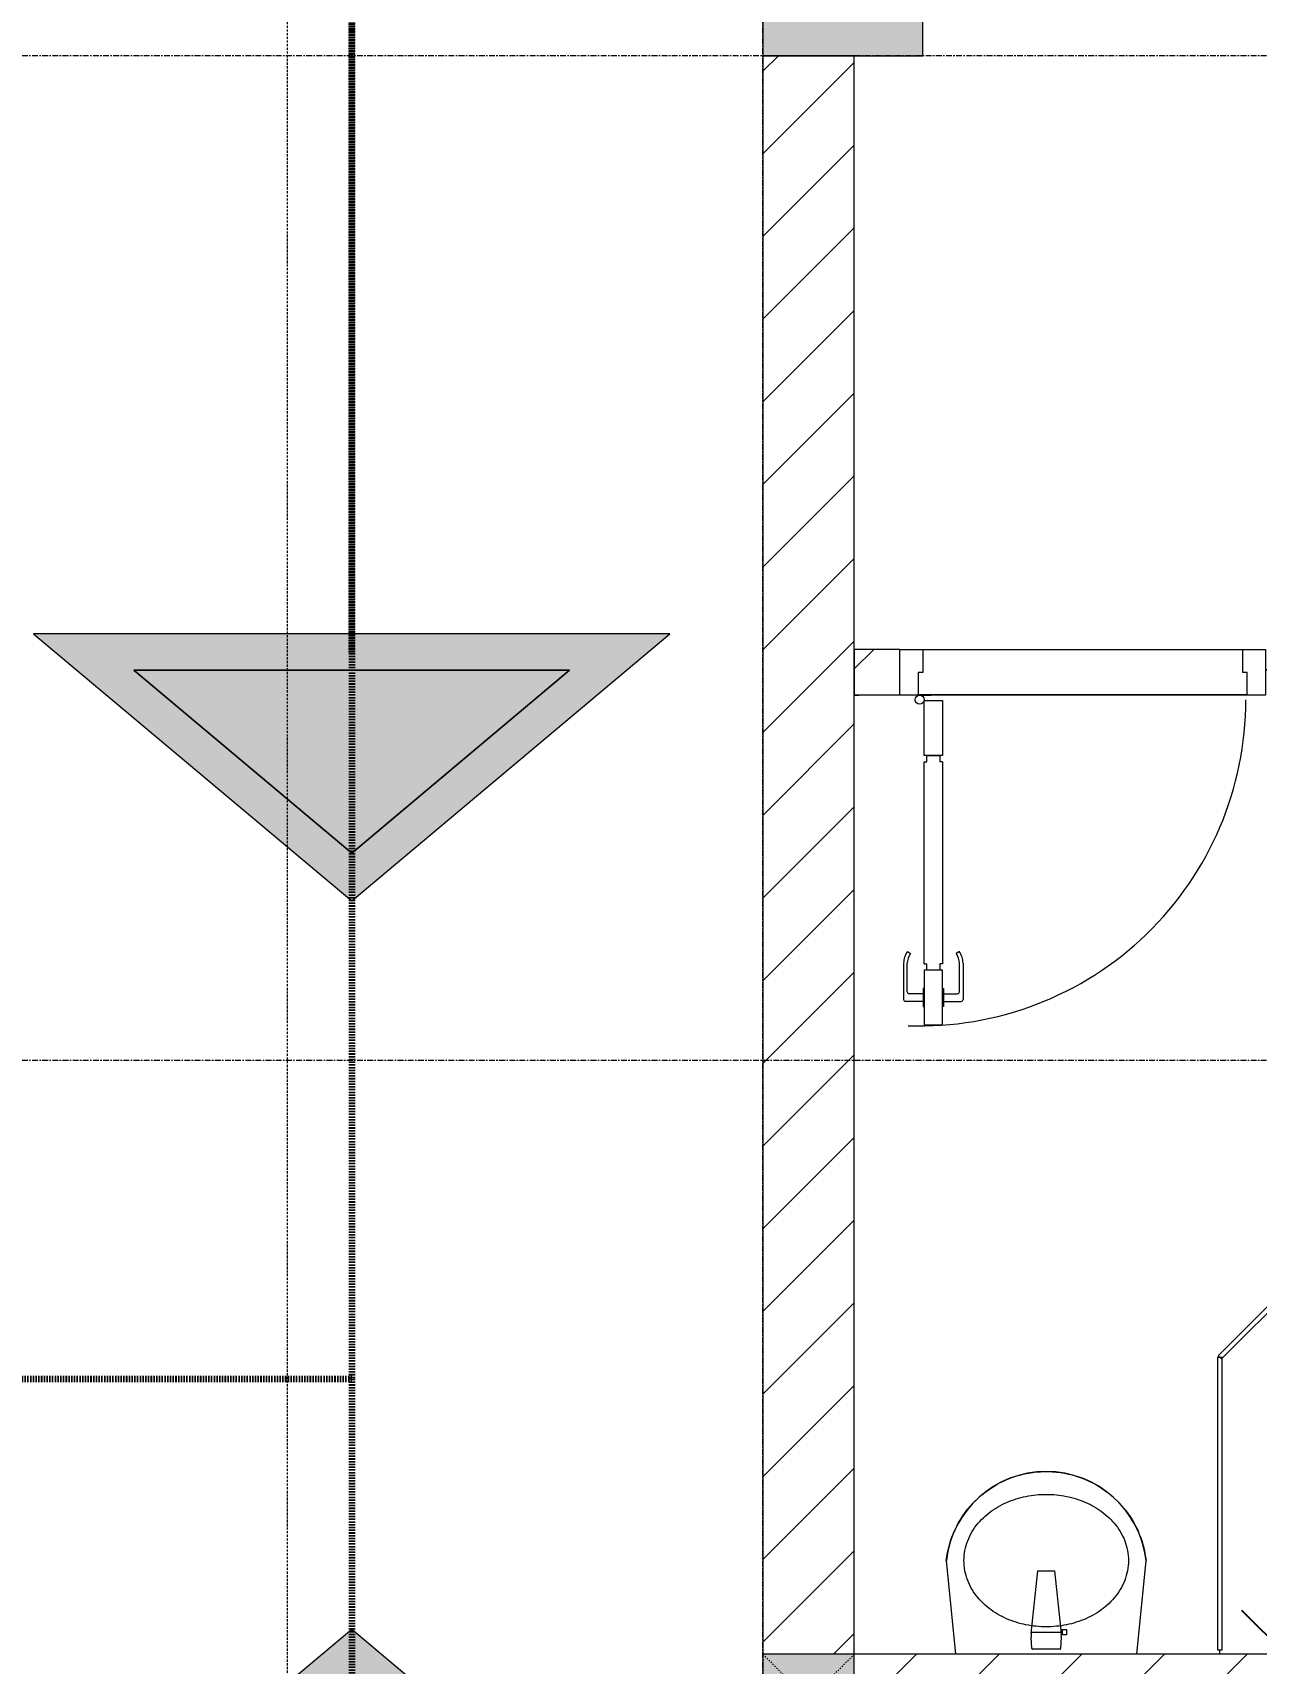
# Model space of a CAD drawing. Header units: millimetres. Extents: x 1591 to 239055, y -15958 to 83255.
# Drawn here: x 138734 to 141412, y 35717 to 39287 of the extents above; entities that cross this region are included whole.
import ezdxf

# ---------------------------------------------------------------- set-up
doc = ezdxf.new("R2010")
doc.units = ezdxf.units.MM
for name, pattern in [('1 NÉT CALL OUT', [6, 3, -3]), ('Dash', [6, 3, -3]), ('Dash Dot 3_16_', [7.9375, 4.7625, -1.5875, 0, -1.5875]), ('Grid Line', [22.225, 12.7, -3.175, 3.175, -3.175])]:
    doc.linetypes.add(name, pattern=pattern)
for name, color, linetype, lineweight in [('0-1', 250, 'Continuous', 5), ('A-ANNO-DIMS', 211, 'Continuous', 9), ('A-ANNO-DIMS-160', 211, 'Continuous', 9), ('A-ANNO-NOTE', 131, 'Continuous', 9), ('A-DETL-3', 90, '1 NÉT CALL OUT', 100), ('A-DETL-GENF-1', 9, 'Continuous', 9), ('A-DOOR-1', 254, 'Continuous', 9), ('A-DOOR-2', 9, 'Continuous', 9), ('A-FLOR-2', 9, 'Continuous', 9), ('A-GLAZ-CURT-1', 254, 'Continuous', 9), ('A-GLAZ-CURT-2', 9, 'Continuous', 9), ('A-WALL-1', 253, 'Continuous', 18), ('A-WALL-2', 9, 'Continuous', 9), ('A-WALL-3', 113, 'Continuous', 18), ('A-WALL-PATT-1', 10, 'Continuous', 9), ('A-WALL-PATT-2', 111, 'Continuous', 9), ('G-ANNO-SYMB-1', 111, 'Dash Dot 3_16_', 18), ('P-SANR-FIXT-1', 254, 'Continuous', 9), ('S-COLS', 52, 'Continuous', 9), ('S-COLS-1', 52, 'Continuous', 5), ('S-COLS-2', 250, 'Continuous', 18), ('S-COLS-5', 52, 'Continuous', 18), ('S-COLS-HDLN', 52, 'Dash', 9), ('S-GRID-1', 1, 'Grid Line', 9)]:
    doc.layers.add(name, color=color, linetype=linetype, lineweight=lineweight)
doc.styles.add('UTM Avo', font='UTM Avo.ttf', dxfattribs={"width": 0.9, "height": 400})
doc.dimstyles.new('1_Dim_chi_tiet_2_5', dxfattribs={"dimscale": 304.8, "dimtxt": 399.720379, "dimasz": 0.629921, "dimexe": 0.524934, "dimexo": 0.0625, "dimgap": 0.052493, "dimtad": 1, "dimdec": 0, "dimrnd": 5, "dimzin": 0, "dimdsep": 46, "dimtxsty": 'UTM Avo', "dimblk1": 'OBLIQUE', "dimblk2": 'OBLIQUE', "dimsah": 1, "dimcen": 0.09, "dimdle": 0.524934, "dimazin": 0, "dimtfac": 1, "dimtdec": 4, "dimtix": 1, "dimtmove": 0, "dimatfit": 3, "dimfxl": 1.049869, "dimfxlon": 1, "dimtvp": 1, "dimtolj": 1, "dimtzin": 0, "dimarcsym": 2})
pattern_1 = [(45, (95879.7, 0), (-90.50967, 90.50967), [])]

# ---------------------------------------------------------------- blocks, each defined once
blk = doc.blocks.new('NCV_TKTC_KET CAU_rvt-1-TKCS_MB TẦNG 6-8')
at = {"layer": 'S-COLS-1'}
blk.add_hatch(color=256, dxfattribs=at).paths.add_polyline_path([(44802.6, 39236.9), (44802.6, 40236.9), (44452.6, 40236.9), (44452.6, 39236.9)])
at = {"layer": 'S-COLS-2'}
for p, q in [((44452.6, 40236.9), (44452.6, 39236.9)), ((44802.6, 39236.9), (44802.6, 40236.9)), ((44452.6, 39236.9), (44802.6, 39236.9))]:
    blk.add_line(p, q, dxfattribs=at)
blk = doc.blocks.new('DOOR_CW_01 CANH MO-PANEL KINH - DIG_02-800x2200-CỬA NHÔM KÍNH-V25-TKCS_MB TẦNG 6-8')
at = {"layer": 'A-DETL-GENF-1'}
for p, q in [((-347, -182), (-347, -62)), ((-347, -62), (-307, -62)), ((-307, -62), (-307, -182)), ((-307, -182), (-347, -182)), ((-347, -196), (-341, -196)), ((-347, -638), (-347, -196)), ((-341, -196), (-341, -182)), ((-341, -182), (-313, -182)), ((-313, -182), (-313, -196)), ((-307, -196), (-313, -196)), ((-307, -196), (-307, -638)), ((-392, -637), (-392, -716.5)), ((-384, -699.5), (-384, -637)), ((-383.9, -611.2), (-377.3, -615.8)), ((-347, -638), (-341, -638)), ((-341, -652), (-341, -638)), ((-307, -638), (-313, -638)), ((-313, -638), (-313, -652)), ((-270.1, -611.2), (-276.7, -615.8)), ((-270, -699.5), (-270, -637)), ((-262, -637), (-262, -716.5)), ((-307, -652), (-347, -652)), ((-347, -652), (-347, -772)), ((-313, -652), (-341, -652)), ((-307, -772), (-307, -652)), ((-349, -703.5), (-380, -703.5)), ((-349, -692.2), (-349, -731.8)), ((-347, -692.2), (-349, -692.2)), ((-347, -692.2), (-347, -731.8)), ((-307, -692.2), (-307, -731.8)), ((-307, -692.2), (-305, -692.2)), ((-305, -692.2), (-305, -731.8)), ((-305, -703.5), (-274, -703.5)), ((-349, -720.5), (-388, -720.5)), ((-349, -731.8), (-347, -731.8)), ((-305, -731.8), (-307, -731.8)), ((-305, -720.5), (-266, -720.5)), ((-347, -772), (-307, -772))]:
    blk.add_line(p, q, dxfattribs=at)
blk.add_circle((-357, -60), 10, dxfattribs=at)
for centre, radius, start, end in [((-357, -60), 714, 268, 0), ((-347, -637), 45, 145, 180), ((-347, -637), 37, 145, 180), ((-307, -637), 37, 0, 35), ((-307, -637), 45, 360, 35), ((-380, -699.5), 4, 180, 270), ((-274, -699.5), 4, 270, 0), ((-388, -716.5), 4, 180, 270), ((-266, -716.5), 4, 270, 0)]:
    blk.add_arc(centre, radius, start, end, dxfattribs=at)
at = {"layer": 'A-DOOR-2'}
for p, q in [((-400, -50), (-400, 50)), ((-400, 50), (-350, 50)), ((-350, 50), (-350, 0)), ((350, 0), (350, 50)), ((350, 50), (400, 50)), ((400, 50), (400, -50)), ((-360, 0), (-360, -50)), ((-350, 0), (-360, 0)), ((360, 0), (350, 0)), ((360, -50), (360, 0)), ((-360, -50), (-400, -50)), ((-357, -50), (-332, -50)), ((400, -50), (360, -50))]:
    blk.add_line(p, q, dxfattribs=at)
blk = doc.blocks.new('bonruatreo - Chậu rửa-401074-TKCS_MB TẦNG 6-8')
at = {"layer": 'P-SANR-FIXT-1'}
for p, q in [((218.6, -205), (198.4, 0)), ((-198.4, 0), (-218.6, -205)), ((-33, -37.3), (-31.4, -12.2)), ((-30.2, -11), (30.2, -11)), ((31.4, -12.2), (33, -37.3)), ((-44.7, -42.8), (-35.6, -42.8)), ((-44.7, -54.2), (-44.7, -42.8)), ((-35.6, -54.2), (-44.7, -54.2)), ((-35.6, -42.8), (-35.6, -44.2)), ((-35.6, -44.2), (-33.1, -44.2)), ((-35.6, -44.2), (-35.6, -52.9)), ((-35.6, -52.9), (-35.6, -54.2)), ((-32.2, -52.9), (-35.6, -52.9)), ((-32.2, -52.9), (-33.1, -44.2)), ((32.7, -48.5), (-32.7, -48.5)), ((-18.5, -182.5), (-32.2, -52.9)), ((33, -45.4), (18.5, -182.5)), ((18.5, -182.5), (-18.5, -182.5))]:
    blk.add_line(p, q, dxfattribs=at)
at = {"layer": 'P-SANR-FIXT-1', "flags": 128}
blk.add_lwpolyline([(218.6, -205), (217.4, -213.7), (215.9, -222.4), (214, -231), (211.8, -239.5), (209.3, -247.9), (206.4, -256.2), (203.2, -264.4), (199.6, -272.5), (195.8, -280.4), (191.6, -288.1), (187.1, -295.7), (182.3, -303.1), (177.3, -310.3), (171.9, -317.3), (166.3, -324.1), (160.4, -330.6), (154.2, -336.9), (147.8, -342.9), (141.2, -348.7), (134.3, -354.2), (127.3, -359.4), (120, -364.4), (112.5, -369), (104.9, -373.4), (97.1, -377.4), (89.1, -381.2), (81, -384.6), (72.7, -387.6), (64.4, -390.4), (55.9, -392.8), (47.3, -394.8), (38.7, -396.6), (30, -397.9), (21.3, -399), (12.5, -399.6), (3.7, -400), (-5.1, -399.9), (-13.9, -399.6), (-22.6, -398.8), (-31.4, -397.8), (-40.1, -396.3), (-48.7, -394.5), (-57.2, -392.4), (-65.7, -390), (-74, -387.2), (-82.2, -384.1), (-90.3, -380.6), (-98.3, -376.8), (-106.1, -372.7), (-113.7, -368.3), (-121.1, -363.6), (-128.4, -358.7), (-135.4, -353.4), (-142.2, -347.8), (-148.8, -342), (-155.2, -335.9), (-161.3, -329.6), (-167.2, -323), (-172.8, -316.2), (-178.1, -309.2), (-183.1, -302), (-187.8, -294.6), (-192.2, -287), (-196.4, -279.2), (-200.2, -271.3), (-203.7, -263.2), (-206.8, -255), (-209.7, -246.6), (-212.2, -238.2), (-214.3, -229.7), (-216.1, -221.1), (-217.6, -212.4), (-218.6, -205)], dxfattribs=at)
at = {"layer": 'P-SANR-FIXT-1'}
for centre, radius, start, end in [((-30.1, -12.3), 1.3, 91.2278, 176.4003), ((30.1, -12.3), 1.3, 3.5997, 88.7722), ((5.5, -41.4), 38.7, 173.966, 184.1457), ((-5.5, -41.4), 38.7, 353.966, 6.034), ((0, -180), 220, 186.525, 353.475)]:
    blk.add_arc(centre, radius, start, end, dxfattribs=at)
for points in [[(-180, -205), (-180, -197.6), (-178.6, -182.7), (-172.4, -161.2), (-162.5, -141.1), (-149.4, -123), (-133.8, -107), (-116.1, -93.4), (-96.9, -82.1), (-76.5, -73.2), (-55.2, -66.5), (-33.3, -62.1), (-11.2, -59.9), (11.1, -59.9), (33.3, -62.1), (55.2, -66.5), (76.5, -73.2), (96.9, -82.1), (116.1, -93.4), (133.8, -107.1), (149.5, -123), (162.5, -141.2), (172.4, -161.2), (178.6, -182.7), (180, -197.6), (180, -205)], [(180, -205), (180, -212.4), (178.6, -227.3), (172.4, -248.8), (162.5, -268.8), (149.5, -287), (133.8, -302.9), (116.1, -316.6), (96.9, -327.9), (76.5, -336.8), (55.2, -343.5), (33.3, -347.9), (11.1, -350.1), (-11.2, -350.1), (-33.3, -347.9), (-55.2, -343.5), (-76.5, -336.8), (-96.9, -327.9), (-116.1, -316.6), (-133.8, -303), (-149.4, -287), (-162.5, -268.9), (-172.4, -248.8), (-178.6, -227.3), (-180, -212.4), (-180, -205)]]:
    blk.add_open_spline(points, degree=3, dxfattribs=at)
blk = doc.blocks.new('System Panel - Glazed-955368-TKCS_MB TẦNG 6-8')
at = {"layer": 'A-GLAZ-CURT-2'}
for p, q in [((320.2, 5), (-320.2, 5)), ((-320.2, 5), (-320.2, -5)), ((320.2, -5), (320.2, 5)), ((-320.2, -5), (320.2, -5))]:
    blk.add_line(p, q, dxfattribs=at)
blk = doc.blocks.new('System Panel - Glazed-440114-TKCS_MB TẦNG 6-8')
at = {"layer": 'A-GLAZ-CURT-2'}
for p, q in [((353.6, 5), (-353.6, 5)), ((-353.6, 5), (-353.6, -5)), ((353.6, -5), (353.6, 5)), ((-353.6, -5), (353.6, -5))]:
    blk.add_line(p, q, dxfattribs=at)
blk = doc.blocks.new('NCV_TKTC_TANG 6 - 8_rvt-2-TKCS_MB TẦNG 6-8')
at = {"layer": 'A-WALL-PATT-1'}
h = blk.add_hatch(dxfattribs=at)
h.set_pattern_fill('FP_1', color=256, style=0, pattern_type=2)
h.set_pattern_definition([(45, (0, 0), (-90.50967, 90.50967), [])])
h.paths.add_polyline_path([(44652.6, 37836.9), (44662.6, 37837.4), (44752.6, 37837.4), (44752.6, 37936.9), (44652.6, 37936.9)])
h.paths.add_polyline_path([(45552.6, 37837.4), (46502.6, 37837.4), (46502.6, 37936.9), (45552.6, 37936.9)])
at = {"layer": 'A-FLOR-2'}
for p, q in [((44802.6, 37936.9), (45502.6, 37936.9)), ((44752.6, 37836.9), (44652.6, 37836.9)), ((45512.6, 37836.9), (44792.6, 37836.9)), ((45452.6, 35737.4), (45452.6, 35746.9))]:
    blk.add_line(p, q, dxfattribs=at)
at = {"layer": 'A-WALL-1'}
for p, q in [((44752.6, 37936.9), (44652.6, 37936.9)), ((44652.6, 37936.9), (44652.6, 37836.9)), ((44752.6, 37837.4), (44752.6, 37936.9)), ((44652.6, 37836.9), (44662.6, 37836.9)), ((44662.6, 37836.9), (44662.6, 37837.4)), ((44662.6, 37837.4), (44752.6, 37837.4))]:
    blk.add_line(p, q, dxfattribs=at)
at = {"layer": 'A-WALL-2'}
for p, q in [((44802.6, 37936.9), (45502.6, 37936.9)), ((45512.6, 37837.4), (44792.6, 37837.4))]:
    blk.add_line(p, q, dxfattribs=at)
at = {"layer": 'A-DOOR-1'}
blk.add_blockref('DOOR_CW_01 CANH MO-PANEL KINH - DIG_02-800x2200-CỬA NHÔM KÍNH-V25-TKCS_MB TẦNG 6-8', (45152.6, 37886.9), dxfattribs=at)
at = {"layer": 'A-GLAZ-CURT-1'}
for name, p, rotation in [('System Panel - Glazed-440114-TKCS_MB TẦNG 6-8', (45702.6, 36637.4), 45), ('System Panel - Glazed-955368-TKCS_MB TẦNG 6-8', (45452.6, 36067.1), 90)]:
    blk.add_blockref(name, p, dxfattribs=dict(at, rotation=rotation))
at = {"layer": 'P-SANR-FIXT-1', "rotation": 180}
blk.add_blockref('bonruatreo - Chậu rửa-401074-TKCS_MB TẦNG 6-8', (45072.6, 35737.4), dxfattribs=at)
blk = doc.blocks.new('G1_SOF - BO TRU - 200x200-3056268-TKCS_MB TẦNG 6-8')
at = {"layer": 'S-COLS'}
blk.add_hatch(color=256, dxfattribs=at).paths.add_polyline_path([(100, -100), (100, 100), (-100, 100), (-100, -100)])
at = {"layer": 'S-COLS-5'}
for p, q in [((100, 100), (-100, 100)), ((-100, 100), (-100, -100)), ((100, -100), (100, 100)), ((-100, -100), (100, -100))]:
    blk.add_line(p, q, dxfattribs=at)
at = {"layer": 'S-COLS-HDLN'}
for p, q in [((100, 100), (-100, -100)), ((-100, 100), (100, -100))]:
    blk.add_line(p, q, dxfattribs=at)
blk = doc.blocks.new('HDNDCT_MŨI TÊN THOÁT HIỂM - HDNDCT_MŨI TÊN THOÁT HIỂM-1614704-TKCS_MB TẦNG 6-8')
at = {"layer": 'A-ANNO-NOTE'}
h = blk.add_hatch(color=256, dxfattribs=at)
h.paths.add_polyline_path([(-3.153, 0), (0.5, 4.353), (0.5, -4.353)])
h.paths.add_polyline_path([(-2.5, 0), (0, -2.979), (0, 2.979)])
blk.add_hatch(color=256, dxfattribs=at).paths.add_polyline_path([(0, 2.979), (0, -2.979), (-2.5, 0)])
for p, q in [((0.5, 4.353), (-3.153, 0)), ((0.5, -4.353), (0.5, 4.353)), ((-2.5, 0), (0, 2.979)), ((0, 2.979), (-2.5, 0)), ((0, 2.979), (0, -2.979)), ((0, -2.979), (0, 2.979)), ((-3.153, 0), (0.5, -4.353)), ((0, -2.979), (-2.5, 0)), ((-2.5, 0), (0, -2.979))]:
    blk.add_line(p, q, dxfattribs=at)
blk = doc.blocks.new('HDNDCT_MŨI TÊN THOÁT HIỂM - HDNDCT_MŨI TÊN THOÁT HIỂM-2437747-TKCS_MB TẦNG 6-8')
at = {"layer": 'A-ANNO-NOTE'}
h = blk.add_hatch(color=256, dxfattribs=at)
h.paths.add_polyline_path([(-3.153, 0), (0.5, 4.353), (0.5, -4.353)])
h.paths.add_polyline_path([(-2.5, 0), (0, -2.979), (0, 2.979)])
blk.add_hatch(color=256, dxfattribs=at).paths.add_polyline_path([(0, -2.979), (-2.5, 0), (0, 2.979)])
for p, q in [((0.5, 4.353), (-3.153, 0)), ((0.5, -4.353), (0.5, 4.353)), ((-2.5, 0), (0, 2.979)), ((0, 2.979), (-2.5, 0)), ((0, 2.979), (0, -2.979)), ((0, -2.979), (0, 2.979)), ((-3.153, 0), (0.5, -4.353)), ((0, -2.979), (-2.5, 0)), ((-2.5, 0), (0, -2.979))]:
    blk.add_line(p, q, dxfattribs=at)
blk = doc.blocks.new('DIMBLOCK157-TKCS_MB TẦNG 6-8')
at = {"layer": 'A-ANNO-DIMS-160'}
for p, q in [((141476.8, 45697), (141476.8, 35577.4)), ((141796.8, 45537), (141316.8, 45537)), ((141476.8, 45537), (141796.8, 45537)), ((141796.8, 35737.4), (141316.8, 35737.4)), ((141476.8, 35737.4), (141796.8, 35737.4))]:
    blk.add_line(p, q, dxfattribs=at)
at = {"layer": 'A-ANNO-DIMS-160', "lineweight": 25}
for p, q in [((141476.8, 45537), (141380.8, 45633)), ((141476.8, 45537), (141572.8, 45441)), ((141476.8, 35737.4), (141380.8, 35833.4)), ((141476.8, 35737.4), (141572.8, 35641.4))]:
    blk.add_line(p, q, dxfattribs=at)
at = {"layer": 'A-ANNO-DIMS-160', "color": 0, "insert": (140957.2, 40089.4), "char_height": 400, "width": 1314.636, "attachment_point": 1, "rotation": 90, "line_spacing_factor": 1.110334, "style": 'UTM Avo'}
blk.add_mtext('9800', dxfattribs=at)
blk = doc.blocks.new('_Oblique')
at = {"color": 0, "linetype": 'ByBlock', "lineweight": -2}
blk.add_line((-0.5, -0.5), (0.5, 0.5), dxfattribs=at)

msp = doc.modelspace()

# ---------------------------------------------------------------- hatches: boundary and pattern name
at = {"layer": 'A-WALL-PATT-2'}
h = msp.add_hatch(dxfattribs=at)
h.set_pattern_fill('FP_1', color=256, style=0, pattern_type=2)
h.set_pattern_definition(pattern_1)
h.paths.add_polyline_path([(140332.3, 35537.4), (140332.3, 35537.4), (140332.3, 35737.4), (140532.3, 35737.4), (140532.3, 39236.9), (140332.3, 39236.9), (140332.3, 36318.4)])
h = msp.add_hatch(dxfattribs=at)
h.set_pattern_fill('FP_1', color=256, style=0, pattern_type=2)
h.set_pattern_definition(pattern_1)
h.paths.add_polyline_path([(172949.8, 35537.4), (173132.3, 35537.4), (173132.3, 35737.4), (170132.6, 35737.4), (170132.6, 35537.4)])
h.paths.add_polyline_path([(169725.8, 35537.4), (169932.6, 35537.4), (169932.6, 35737.4), (167982.3, 35737.4), (167982.3, 35537.4), (168919.7, 35537.4)])
h.paths.add_polyline_path([(161932.6, 35537.4), (162082.3, 35537.4), (162082.3, 35737.4), (161932.6, 35737.4), (161932.6, 35543.2)])
h.paths.add_polyline_path([(161732.6, 35537.4), (161732.6, 35737.4), (156932.3, 35737.4), (156932.3, 35537.4), (161665.6, 35537.4)])
h.paths.add_polyline_path([(163277.7, 35537.4), (164932.3, 35537.4), (164932.3, 35737.4), (163172.3, 35737.4), (163172.3, 35537.4)])
h.paths.add_polyline_path([(166501.7, 35537.4), (166892.3, 35537.4), (166892.3, 35737.4), (165132.3, 35737.4), (165132.3, 35537.4)])
h.paths.add_polyline_path([(155217.5, 35537.4), (156732.3, 35537.4), (156732.3, 35737.4), (154972.3, 35737.4), (154972.3, 35537.4)])
h.paths.add_polyline_path([(152332.3, 35537.4), (152332.3, 35737.4), (148732.3, 35737.4), (148732.3, 35537.4), (151993.5, 35537.4)])
h.paths.add_polyline_path([(153605.5, 35537.4), (153882.3, 35537.4), (153882.3, 35737.4), (152532.3, 35737.4), (152532.3, 35537.4), (152799.5, 35537.4)])
h.paths.add_polyline_path([(148532.3, 35537.4), (148532.3, 35737.4), (148382.3, 35737.4), (148382.3, 35537.4)])
h.paths.add_polyline_path([(147292.3, 35537.4), (147292.3, 35737.4), (145532.6, 35737.4), (145532.6, 35537.4), (147157.4, 35537.4)])
h.paths.add_polyline_path([(142321.4, 35537.4), (145332.6, 35537.4), (145332.6, 35737.4), (140532.3, 35737.4), (140532.3, 35537.4), (141515.4, 35537.4)])

# ---------------------------------------------------------------- linework, layer by layer
at = {"layer": 'A-DETL-3'}
for p, q in [((139432.3, 52256.9), (139432.3, 36340.3)), ((139432.3, 37930.3), (139432.3, 47314.6)), ((136082.3, 36340.3), (139432.3, 36340.3)), ((139432.3, 36340.3), (139432.3, 34537.4))]:
    msp.add_line(p, q, dxfattribs=at)
at = {"layer": 'A-WALL-3'}
for p, q in [((140532.3, 39236.9), (140332.3, 39236.9)), ((140332.3, 39236.9), (140332.3, 35537.4)), ((140532.3, 35737.4), (140532.3, 39236.9)), ((145332.6, 35737.4), (140532.3, 35737.4))]:
    msp.add_line(p, q, dxfattribs=at)
at = {"layer": 'G-ANNO-SYMB-1'}
msp.add_line((139291, 82873.6), (139291, 13592.5), dxfattribs=at)
at = {"layer": 'S-GRID-1'}
for p, q in [((140332.3, 19149.4), (140332.3, 77012.5)), ((223800.6, 39236.9), (130306.5, 39236.9)), ((223800.6, 37036.9), (130306.5, 37036.9))]:
    msp.add_line(p, q, dxfattribs=at)

# ---------------------------------------------------------------- block references
at = {"layer": '0-1'}
for name in ['NCV_TKTC_KET CAU_rvt-1-TKCS_MB TẦNG 6-8', 'NCV_TKTC_TANG 6 - 8_rvt-2-TKCS_MB TẦNG 6-8']:
    msp.add_blockref(name, (95879.7, 0), dxfattribs=at)
at = {"layer": 'A-ANNO-NOTE', "xscale": 160, "yscale": 160, "zscale": 160}
for name, p, rotation in [('HDNDCT_MŨI TÊN THOÁT HIỂM - HDNDCT_MŨI TÊN THOÁT HIỂM-1614704-TKCS_MB TẦNG 6-8', (139432.3, 37891.4), 89.99999999999986), ('HDNDCT_MŨI TÊN THOÁT HIỂM - HDNDCT_MŨI TÊN THOÁT HIỂM-2437747-TKCS_MB TẦNG 6-8', (139432.3, 35287.3), 270.0000000000003)]:
    msp.add_blockref(name, p, dxfattribs=dict(at, rotation=rotation))
at = {"layer": 'S-COLS'}
msp.add_blockref('G1_SOF - BO TRU - 200x200-3056268-TKCS_MB TẦNG 6-8', (140432.3, 35637.4), dxfattribs=at)

# ---------------------------------------------------------------- dimensions: what is measured, and where the dimension line sits
at = {"layer": 'A-ANNO-DIMS'}
dim = msp.add_linear_dim(base=(141476.8, 35737.4), p1=(141796.8, 45537), p2=(141796.8, 35737.4), angle=90, dimstyle='1_Dim_chi_tiet_2_5', override={"dimpost": '<>', "dimfxl": 9799.623874}, dxfattribs=at)
dim.commit()
dim.dimension.update_dxf_attribs({"geometry": 'DIMBLOCK157-TKCS_MB TẦNG 6-8', "text_midpoint": (141253.8, 40637.2)})

doc.saveas('drawing.dxf')
